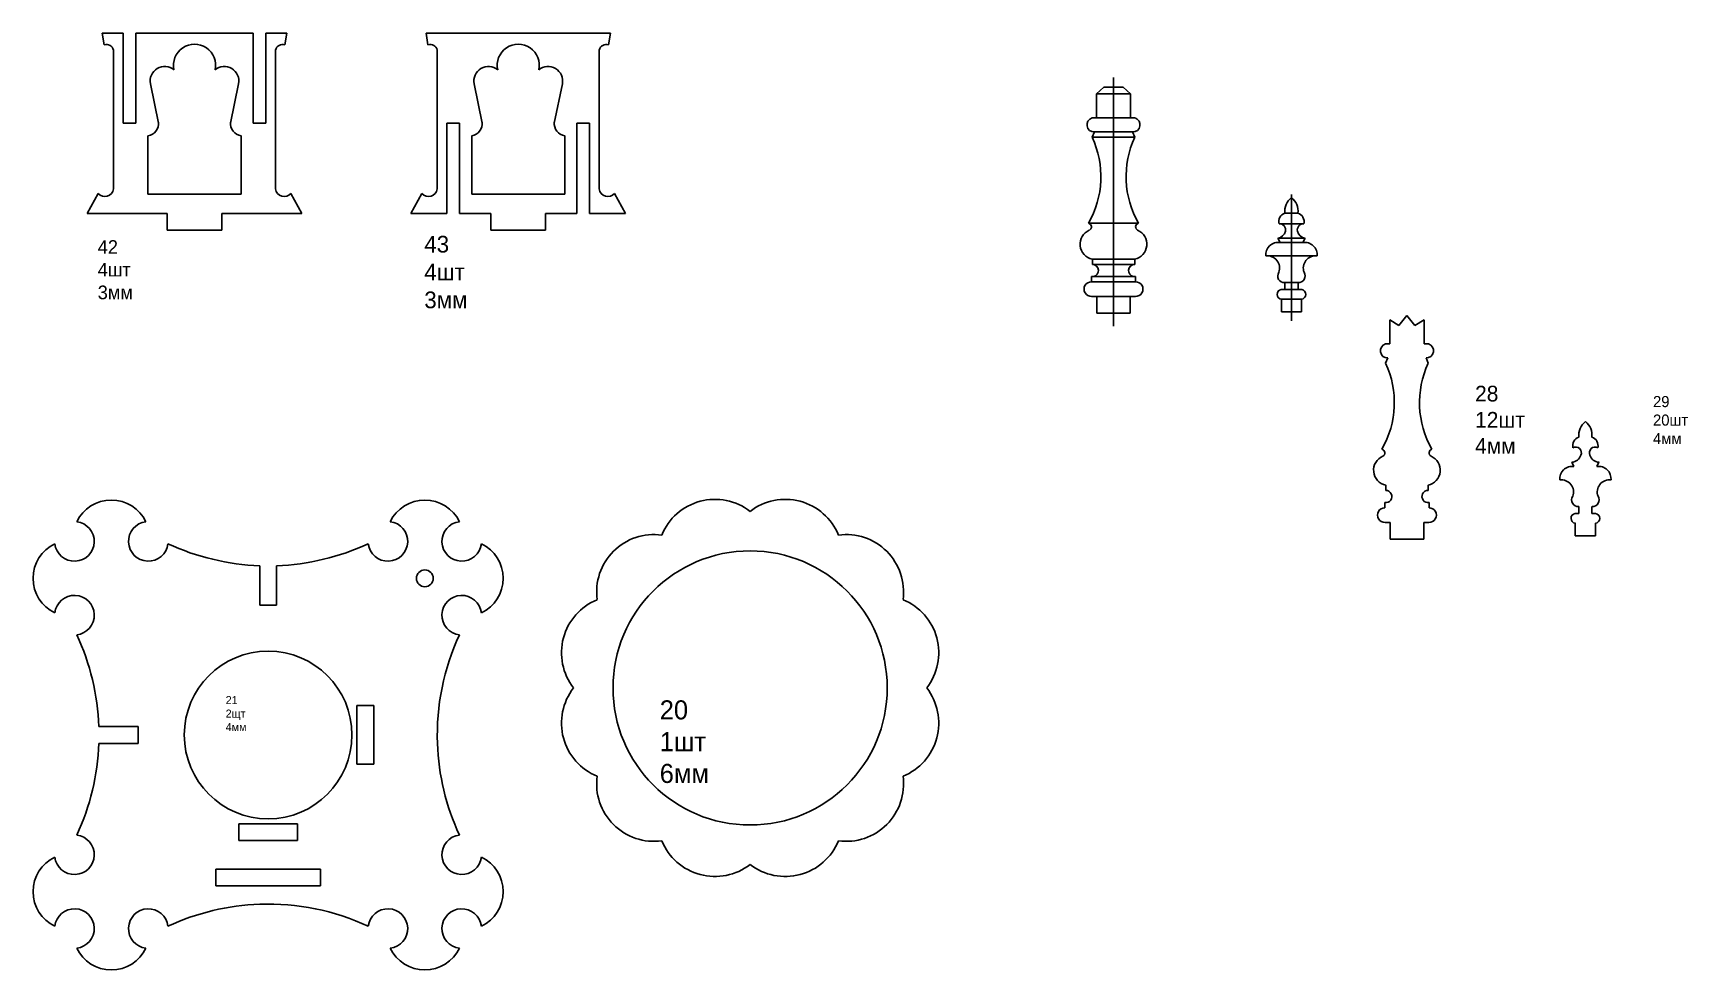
# Model space of a CAD drawing. Header units: millimetres. Extents: x 521 to 915, y 85 to 308.
import ezdxf

# ---------------------------------------------------------------- set-up
doc = ezdxf.new("R2010")
doc.units = ezdxf.units.MM

msp = doc.modelspace()

# ---------------------------------------------------------------- linework, layer by layer
for p, q in [((542.22, 308.2), (537.22, 308.2)), ((537.22, 308.2), (537.68, 305.39)), ((542.22, 286.7), (542.22, 308.2)), ((559.22, 308.2), (545.22, 308.2)), ((545.22, 308.2), (545.22, 286.7)), ((559.22, 308.2), (573.22, 308.2)), ((573.22, 308.2), (573.22, 286.7)), ((576.21, 308.2), (581.21, 308.2)), ((576.22, 286.7), (576.22, 308.2)), ((581.21, 308.2), (580.75, 305.39)), ((619.43, 308.2), (614.43, 308.2)), ((614.43, 308.2), (614.89, 305.39)), ((636.43, 308.2), (619.43, 308.2)), ((636.43, 308.2), (653.42, 308.2)), ((653.42, 308.2), (658.42, 308.2)), ((658.42, 308.2), (657.96, 305.39)), ((539.89, 271.01), (539.89, 304.17)), ((578.55, 271.01), (578.55, 304.17)), ((617.1, 271.01), (617.1, 304.17)), ((655.76, 271.01), (655.76, 304.17)), ((548.7, 296.09), (550.65, 286.71)), ((569.74, 296.09), (567.79, 286.71)), ((625.91, 296.09), (627.86, 286.71)), ((646.95, 296.09), (645, 286.71)), ((774.32, 293.72), (776.07, 295.3)), ((774.32, 287.96), (774.32, 293.72)), ((782.48, 293.72), (774.32, 293.72)), ((776.07, 295.3), (780.73, 295.3)), ((782.48, 293.72), (780.73, 295.3)), ((782.48, 287.96), (782.48, 293.72)), ((545.22, 286.7), (542.22, 286.7)), ((573.22, 286.7), (576.22, 286.7)), ((622.43, 286.7), (619.43, 286.7)), ((619.43, 286.7), (619.43, 265.2)), ((622.43, 265.2), (622.43, 286.7)), ((650.43, 265.2), (650.43, 286.7)), ((650.43, 286.7), (653.43, 286.7)), ((653.43, 286.7), (653.43, 265.2)), ((773.27, 287.96), (774.32, 287.96)), ((773.32, 283.38), (773.84, 284.62)), ((773.84, 284.62), (782.96, 284.62)), ((774.32, 287.96), (782.48, 287.96)), ((783.52, 287.96), (782.48, 287.96)), ((783.47, 283.38), (782.96, 284.62)), ((548.12, 269.81), (548.12, 283.67)), ((570.32, 269.81), (570.32, 283.67)), ((625.33, 269.81), (625.33, 283.67)), ((647.53, 269.81), (647.53, 283.67)), ((773.32, 283.38), (783.47, 283.38)), ((533.62, 265.2), (536.24, 269.9)), ((559.22, 269.81), (548.12, 269.81)), ((559.22, 269.81), (570.32, 269.81)), ((584.82, 265.2), (582.2, 269.9)), ((610.83, 265.2), (613.45, 269.9)), ((636.43, 269.81), (625.33, 269.81)), ((636.43, 269.81), (647.53, 269.81)), ((662.03, 265.2), (659.41, 269.9)), ((552.72, 265.2), (533.62, 265.2)), ((552.72, 261.2), (552.72, 265.2)), ((565.72, 261.2), (565.72, 265.2)), ((565.72, 265.2), (584.82, 265.2)), ((619.43, 265.2), (610.83, 265.2)), ((629.93, 265.2), (622.43, 265.2)), ((629.93, 261.2), (629.93, 265.2)), ((642.93, 261.2), (642.93, 265.2)), ((642.93, 265.2), (650.43, 265.2)), ((653.43, 265.2), (662.03, 265.2)), ((819.29, 265.24), (822.38, 265.24)), ((559.22, 261.2), (552.72, 261.2)), ((559.22, 261.2), (565.72, 261.2)), ((636.43, 261.2), (629.93, 261.2)), ((636.43, 261.2), (642.93, 261.2)), ((772.44, 262.84), (784.35, 262.84)), ((817.87, 262.72), (823.8, 262.72)), ((817.59, 259.26), (818.11, 258.22)), ((817.59, 259.26), (824.09, 259.26)), ((818.11, 258.22), (823.56, 258.22)), ((824.09, 259.26), (823.56, 258.22)), ((773.35, 253.02), (773.35, 254.3)), ((773.35, 254.3), (783.45, 254.3)), ((773.35, 253.02), (783.45, 253.02)), ((783.45, 253.02), (783.45, 254.3)), ((814.73, 255.04), (826.94, 255.04)), ((773.12, 248.88), (773.12, 250.12)), ((773.12, 250.12), (783.68, 250.12)), ((773.12, 248.88), (783.68, 248.88)), ((783.68, 248.88), (783.68, 250.12)), ((819.14, 248.67), (822.41, 248.67)), ((819.26, 248.67), (819.26, 247.05)), ((822.41, 248.67), (822.41, 247.05)), ((774.4, 245.38), (773.19, 245.38)), ((774.4, 241.38), (774.4, 245.38)), ((774.4, 245.38), (782.4, 245.38)), ((782.4, 241.38), (782.4, 245.38)), ((782.4, 245.38), (783.61, 245.38)), ((819.26, 247.05), (818.39, 247.05)), ((818.44, 241.7), (818.44, 244.7)), ((818.44, 241.7), (818.44, 244.7)), ((818.44, 244.7), (823.24, 244.7)), ((819.26, 247.05), (822.41, 247.05)), ((822.41, 247.05), (823.28, 247.05)), ((823.24, 241.7), (823.24, 244.7)), ((823.24, 241.7), (823.24, 244.7)), ((778.4, 241.38), (774.4, 241.38)), ((778.4, 241.38), (782.4, 241.38)), ((820.84, 241.7), (818.44, 241.7)), ((820.84, 241.7), (818.44, 241.7)), ((820.84, 241.7), (823.24, 241.7)), ((820.84, 241.7), (823.24, 241.7)), ((820.84, 241.7), (820.84, 239.57)), ((846.48, 238.43), (848.38, 240.79)), ((850.28, 238.43), (848.38, 240.79)), ((844.3, 234.05), (844.3, 239.8)), ((844.3, 239.8), (846.48, 238.43)), ((852.46, 239.8), (850.28, 238.43)), ((852.46, 234.05), (852.46, 239.8)), ((843.26, 234.05), (844.3, 234.05)), ((853.5, 234.05), (852.46, 234.05)), ((843.3, 229.46), (843.82, 230.71)), ((853.45, 229.46), (852.94, 230.71)), ((887.69, 205.84), (888.22, 204.79)), ((894.19, 205.84), (893.67, 204.79)), ((843.33, 199.1), (843.33, 200.39)), ((853.43, 199.1), (853.43, 200.39)), ((843.1, 194.96), (843.1, 196.2)), ((853.66, 194.96), (853.66, 196.2)), ((889.37, 193.63), (888.5, 193.63)), ((889.37, 195.24), (889.37, 193.63)), ((892.52, 195.24), (892.52, 193.63)), ((892.52, 193.63), (893.39, 193.63)), ((844.38, 191.46), (843.17, 191.46)), ((844.38, 187.46), (844.38, 191.46)), ((852.38, 187.46), (852.38, 191.46)), ((852.38, 191.46), (853.59, 191.46)), ((888.54, 188.27), (888.54, 191.27)), ((888.54, 188.27), (888.54, 191.27)), ((893.34, 188.27), (893.34, 191.27)), ((893.34, 188.27), (893.34, 191.27)), ((848.38, 187.46), (844.38, 187.46)), ((848.38, 187.46), (852.38, 187.46)), ((890.94, 188.27), (888.54, 188.27)), ((890.94, 188.27), (888.54, 188.27)), ((890.94, 188.27), (893.34, 188.27)), ((890.94, 188.27), (893.34, 188.27)), ((574.77, 171.76), (574.77, 181.14)), ((578.77, 171.76), (578.77, 181.14)), ((576.77, 171.76), (574.77, 171.76)), ((576.77, 171.76), (578.77, 171.76)), ((597.97, 140.76), (597.97, 147.76)), ((597.97, 147.76), (601.97, 147.76)), ((601.97, 140.76), (601.97, 147.76)), ((545.77, 142.76), (536.38, 142.76)), ((545.77, 138.76), (545.77, 142.76)), ((545.77, 138.76), (536.38, 138.76)), ((597.97, 140.76), (597.97, 133.76)), ((601.97, 140.76), (601.97, 133.76)), ((597.97, 133.76), (601.97, 133.76)), ((569.77, 115.56), (569.77, 119.56)), ((576.77, 119.56), (569.77, 119.56)), ((569.77, 119.56), (569.77, 115.56)), ((576.77, 119.56), (583.77, 119.56)), ((583.77, 115.56), (583.77, 119.56)), ((583.77, 119.56), (583.77, 115.56)), ((576.77, 115.56), (569.77, 115.56)), ((576.77, 115.56), (583.77, 115.56)), ((576.77, 108.78), (564.27, 108.78)), ((564.27, 108.78), (564.27, 104.78)), ((576.77, 108.78), (589.27, 108.78)), ((589.27, 108.78), (589.27, 104.78)), ((564.27, 104.78), (576.77, 104.78)), ((589.27, 104.78), (576.77, 104.78))]:
    msp.add_line(p, q)
at = {"color": 1}
for p, q in [((778.4, 297.64), (778.4, 238.27)), ((820.84, 269.68), (820.84, 241.7))]:
    msp.add_line(p, q, dxfattribs=at)
for centre, radius in [((691.73, 151.98), 32.7), ((614.15, 178.13), 2), ((576.77, 140.76), 20)]:
    msp.add_circle(centre, radius)
for centre, radius, start, end in [((538.26, 303.83), 1.66, 11.7468, 110.2478), ((559.22, 300.52), 5.02, 347.1993, 192.8007), ((580.18, 303.83), 1.66, 69.7522, 168.2532), ((615.47, 303.83), 1.66, 11.7468, 110.2478), ((636.43, 300.52), 5.02, 347.1993, 192.8007), ((657.39, 303.83), 1.66, 69.7522, 168.2532), ((552.09, 296.77), 3.46, 49.6586, 191.3474), ((566.35, 296.77), 3.46, 348.6526, 130.3414), ((629.3, 296.77), 3.46, 49.6586, 191.3474), ((643.56, 296.77), 3.46, 348.6526, 130.3414), ((547.55, 286.71), 3.1, 280.5718, 4.8439), ((570.89, 286.71), 3.1, 175.1561, 259.4282), ((624.76, 286.71), 3.1, 280.5718, 4.8439), ((648.1, 286.71), 3.1, 175.1561, 259.4282), ((773.77, 286.33), 1.71, 106.9182, 272.2503), ((783.03, 286.33), 1.71, 267.7497, 73.0818), ((752.99, 273.96), 22.4, 330.2328, 24.8554), ((803.8, 273.96), 22.4, 155.1446, 209.7672), ((537.8, 271.33), 2.12, 222.5471, 351.4345), ((580.64, 271.33), 2.12, 188.5655, 317.4529), ((615.01, 271.33), 2.12, 222.5471, 351.4345), ((657.85, 271.33), 2.12, 188.5655, 317.4529), ((823.35, 265.73), 4.09, 127.8955, 186.9788), ((818.33, 265.73), 4.09, 353.0212, 52.1045), ((819.92, 263.22), 2.11, 107.4884, 193.7434), ((821.75, 263.22), 2.11, 346.2566, 72.5116), ((774.05, 257.84), 3.61, 113.1069, 258.7291), ((772.22, 261.96), 0.909, 297.5745, 75.7324), ((782.74, 257.84), 3.61, 281.2709, 66.8931), ((784.58, 261.96), 0.909, 104.2676, 242.4255), ((817.11, 261.62), 2.41, 281.4352, 343.5365), ((817.93, 261.21), 1.51, 349.8213, 91.9434), ((823.75, 261.21), 1.51, 88.0566, 190.1787), ((824.56, 261.62), 2.41, 196.4635, 258.5648), ((817.62, 255.35), 2.91, 80.3233, 186.0787), ((824.05, 255.35), 2.91, 353.9213, 99.6767), ((773.35, 251.56), 1.46, 279.1025, 90), ((783.45, 251.56), 1.46, 90, 260.8975), ((815.07, 252.13), 2.93, 340.0639, 96.7162), ((826.6, 252.13), 2.93, 83.2838, 199.9361), ((773.12, 247.13), 1.75, 89.6405, 272.2457), ((783.68, 247.13), 1.75, 267.7543, 90.3595), ((819.14, 250.25), 1.58, 146.1802, 274.2799), ((822.53, 250.25), 1.58, 265.7201, 33.8198), ((818.6, 245.88), 1.19, 100.1873, 262.0965), ((823.07, 245.88), 1.19, 277.9035, 79.8127), ((843.75, 232.41), 1.71, 106.9182, 272.2503), ((853.01, 232.41), 1.71, 267.7497, 73.0818), ((822.98, 220.05), 22.4, 330.2328, 24.8554), ((873.78, 220.05), 22.4, 155.1446, 209.7672), ((893.45, 212.3), 4.09, 127.8955, 186.9788), ((888.43, 212.3), 4.09, 353.0212, 52.1045), ((890.03, 209.79), 2.11, 107.4884, 193.7434), ((888.62, 208.08), 1.37, 335.3735, 117.9613), ((893.26, 208.08), 1.37, 62.0387, 204.6265), ((891.86, 209.79), 2.11, 346.2566, 72.5116), ((844.04, 203.92), 3.61, 113.1069, 258.7291), ((842.2, 208.04), 0.909, 297.5745, 75.7324), ((852.72, 203.92), 3.61, 281.2709, 66.8931), ((854.56, 208.04), 0.909, 104.2676, 242.4255), ((887.62, 208.18), 2.35, 271.7958, 343.4153), ((894.27, 208.18), 2.35, 196.5847, 268.2042), ((887.73, 201.92), 2.91, 80.3233, 186.0787), ((885.18, 198.7), 2.93, 340.0639, 96.7162), ((894.16, 201.92), 2.91, 353.9213, 99.6767), ((896.71, 198.7), 2.93, 83.2838, 199.9361), ((843.33, 197.64), 1.46, 260.8975, 90), ((853.43, 197.64), 1.46, 90, 279.1025), ((889.25, 196.82), 1.58, 146.1802, 274.2799), ((892.64, 196.82), 1.58, 265.7201, 33.8198), ((539.39, 187.65), 9.16, 25.7694, 154.2306), ((614.15, 187.65), 9.16, 25.7694, 154.2306), ((683.34, 183.28), 13.69, 52.2255, 157.7745), ((700.12, 183.28), 13.69, 22.2255, 127.7745), ((843.1, 193.21), 1.75, 89.6405, 272.2457), ((853.66, 193.21), 1.75, 267.7543, 90.3595), ((888.71, 192.45), 1.19, 100.1873, 262.0965), ((893.18, 192.45), 1.19, 277.9035, 79.8127), ((530.59, 186.94), 4.72, 186.7803, 83.2197), ((548.2, 186.94), 4.72, 96.7803, 353.2197), ((605.34, 186.94), 4.72, 186.7803, 83.2197), ((622.95, 186.94), 4.72, 96.7803, 353.2197), ((529.88, 178.13), 9.16, 115.7694, 244.2306), ((576.77, 237.79), 56.69, 245.0853, 267.9782), ((576.77, 237.79), 56.69, 272.0218, 294.9147), ((623.66, 178.13), 9.16, 295.7694, 64.2306), ((668.82, 174.89), 13.69, 82.2255, 187.7745), ((714.64, 174.89), 13.69, 352.2255, 97.7745), ((530.59, 169.33), 4.72, 276.7803, 173.2197), ((622.95, 169.33), 4.72, 6.7803, 263.2197), ((660.43, 160.36), 13.69, 112.2255, 217.7745), ((723.03, 160.36), 13.69, 322.2255, 67.7745), ((479.73, 140.76), 56.69, 2.0218, 24.9147), ((673.81, 140.76), 56.69, 155.0853, 182.0218), ((660.43, 143.59), 13.69, 142.2255, 247.7745), ((723.03, 143.59), 13.69, 292.2255, 37.7745), ((479.73, 140.76), 56.69, 335.0853, 357.9782), ((673.81, 140.76), 56.69, 182.0218, 204.9147), ((668.82, 129.07), 13.69, 172.2255, 277.7745), ((714.64, 129.07), 13.69, 262.2255, 7.7745), ((530.59, 112.19), 4.72, 186.7803, 83.2197), ((622.95, 112.19), 4.72, 96.7803, 353.2197), ((683.34, 120.68), 13.69, 202.2255, 307.7745), ((700.12, 120.68), 13.69, 232.2255, 337.7745), ((529.88, 103.38), 9.16, 115.7694, 244.2306), ((623.66, 103.38), 9.16, 295.7694, 64.2306), ((530.59, 94.57), 4.72, 276.7803, 173.2197), ((548.2, 94.57), 4.72, 6.7803, 263.2197), ((576.77, 43.72), 56.69, 92.0218, 114.9147), ((576.77, 43.72), 56.69, 65.0853, 92.0218), ((605.34, 94.57), 4.72, 276.7803, 173.2197), ((622.95, 94.57), 4.72, 6.7803, 263.2197), ((539.39, 93.87), 9.16, 205.7694, 334.2306), ((614.15, 93.87), 9.16, 205.7694, 334.2306)]:
    msp.add_arc(centre, radius, start, end)

# ---------------------------------------------------------------- texts
for s, height, p in [('42', 3.249, (536.13, 255.55)), ('43', 3.982, (614.02, 255.85)), ('4шт', 3.249, (536.13, 250.14)), ('4шт', 3.982, (614.02, 249.21)), ('3мм', 3.249, (536.13, 244.72)), ('3мм', 3.982, (614.02, 242.57)), ('28', 3.747, (864.63, 220.32)), ('29', 2.644, (907.07, 218.97)), ('12шт', 3.747, (864.63, 214.07)), ('20шт', 2.644, (907.07, 214.56)), ('4мм', 3.747, (864.63, 207.83)), ('4мм', 2.644, (907.07, 210.16)), ('21', 1.93, (566.64, 148.11)), ('2щт', 1.93, (566.64, 144.89)), ('20', 4.549, (670.17, 144.47)), ('4мм', 1.93, (566.64, 141.67)), ('1шт', 4.549, (670.17, 136.89)), ('6мм', 4.549, (670.17, 129.31))]:
    msp.add_text(s, height=height).set_placement(p)

doc.saveas('drawing.dxf')
